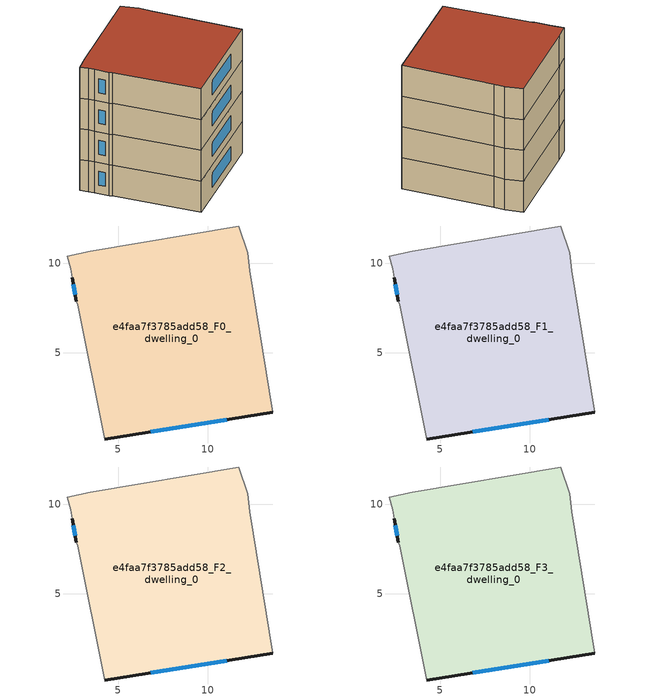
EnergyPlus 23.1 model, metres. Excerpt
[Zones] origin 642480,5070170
e4faa7f3785add58_F0_dwelling_0
 floor ground (EU_floor_Construction): 11.75,12.07 12.25,10.57 12.35,9.57 13.65,1.67 4.24,0.17 2.74,7.67 2.64,7.87 2.44,9.17 2.34,9.67 2.14,10.38 3.44,10.67 z0
 wall outside (EU_wall_Construction): 4.24,0.17 13.65,1.67 / 2.44,9.17 2.64,7.87 z0:3
 wall adiabatic (EU_wall_Construction): 13.65,1.67 12.35,9.57 12.25,10.57 11.75,12.07 3.44,10.67 2.14,10.38 2.34,9.67 2.44,9.17 / 2.64,7.87 2.74,7.67 4.24,0.17 z0:3
 window (EU_Window_Construction): 6.83,0.58 11.06,1.25 / 2.5,8.82 2.59,8.23 z0.83:2.17
e4faa7f3785add58_F1_dwelling_0
 floor to e4faa7f3785add58_F0_dwelling_0 (EU_floor_Construction): 11.75,12.07 12.25,10.57 12.35,9.57 13.65,1.67 4.24,0.17 2.74,7.67 2.64,7.87 2.44,9.17 2.34,9.67 2.14,10.38 3.44,10.67 z3
 wall outside (EU_wall_Construction): 4.24,0.17 13.65,1.67 / 2.44,9.17 2.64,7.87 z3:6
 wall adiabatic (EU_wall_Construction): 13.65,1.67 12.35,9.57 12.25,10.57 11.75,12.07 3.44,10.67 2.14,10.38 2.34,9.67 2.44,9.17 / 2.64,7.87 2.74,7.67 4.24,0.17 z3:6
 window (EU_Window_Construction): 6.83,0.58 11.06,1.25 / 2.5,8.82 2.59,8.23 z3.83:5.17
e4faa7f3785add58_F2_dwelling_0
 floor to e4faa7f3785add58_F1_dwelling_0 (EU_floor_Construction): 11.75,12.07 12.25,10.57 12.35,9.57 13.65,1.67 4.24,0.17 2.74,7.67 2.64,7.87 2.44,9.17 2.34,9.67 2.14,10.38 3.44,10.67 z6
 wall outside (EU_wall_Construction): 4.24,0.17 13.65,1.67 / 2.44,9.17 2.64,7.87 z6:9
 wall adiabatic (EU_wall_Construction): 13.65,1.67 12.35,9.57 12.25,10.57 11.75,12.07 3.44,10.67 2.14,10.38 2.34,9.67 2.44,9.17 / 2.64,7.87 2.74,7.67 4.24,0.17 z6:9
 window (EU_Window_Construction): 6.83,0.58 11.06,1.25 / 2.5,8.82 2.59,8.23 z6.83:8.17
e4faa7f3785add58_F3_dwelling_0
 floor to e4faa7f3785add58_F2_dwelling_0 (EU_floor_Construction): 11.75,12.07 12.25,10.57 12.35,9.57 13.65,1.67 4.24,0.17 2.74,7.67 2.64,7.87 2.44,9.17 2.34,9.67 2.14,10.38 3.44,10.67 z9
 wall outside (EU_wall_Construction): 4.24,0.17 13.65,1.67 / 2.44,9.17 2.64,7.87 z9:12
 wall adiabatic (EU_wall_Construction): 13.65,1.67 12.35,9.57 12.25,10.57 11.75,12.07 3.44,10.67 2.14,10.38 2.34,9.67 2.44,9.17 / 2.64,7.87 2.74,7.67 4.24,0.17 z9:12
 window (EU_Window_Construction): 6.83,0.58 11.06,1.25 / 2.5,8.82 2.59,8.23 z9.83:11.17
 roof outside (EU_roof_Construction): 13.65,1.67 12.35,9.57 12.25,10.57 11.75,12.07 3.44,10.67 2.14,10.38 2.34,9.67 2.44,9.17 2.64,7.87 2.74,7.67 4.24,0.17 z12
[Building]
EU S2 Campaign: North Axis=0; Terrain=City; Solar Distribution=FullExterior
[Site:Location]
Lyon-Bron: Latitude=45.75; Longitude=5; Time Zone=1; Elevation=198
[SizingPeriod:WeatherFileDays]
AnnualSizingPeriod: Begin Month=1; Begin Day of Month=1; End Month=12; End Day of Month=31; Day of Week for Start Day=Monday; Use Weather File Daylight Saving Period=No; Use Weather File Rain and Snow Indicators=No
[MATERIAL]
EU_InternalMass_Material: Roughness=MediumRough; Thickness=0.1; Conductivity=1; Density=1800; Specific Heat=900; Thermal Absorptance=0.9; Solar Absorptance=0.7; Visible Absorptance=0.7
[MATERIAL:NOMASS] Roughness=MediumRough; Thermal Absorptance=0.9; Solar Absorptance=0.7; Visible Absorptance=0.7
Name | Thermal Resistance
EU_wall_NoMass | 0.87146
EU_roof_NoMass | 0.842276
EU_floor_NoMass | 0.496999
[WINDOWMATERIAL:SIMPLEGLAZINGSYSTEM]
EU_Window_SimpleGlazing: UFactor=2.2525; Solar Heat Gain Coefficient=0.76; Visible Transmittance=0.76
[CONSTRUCTION]
EU_wall_Construction: EU_wall_NoMass
EU_roof_Construction: EU_roof_NoMass
EU_floor_Construction: EU_floor_NoMass
EU_InternalMass_Construction: EU_InternalMass_Material
EU_Window_Construction: EU_Window_SimpleGlazing
[ZONE] Type=1; Multiplier=1; Ceiling Height=autocalculate; Floor Area=autocalculate; Part of Total Floor Area=Yes
Name | Volume
e4faa7f3785add58_F0_dwelling_0; e4faa7f3785add58_F1_dwelling_0; e4faa7f3785add58_F2_dwelling_0 | 306.645
e4faa7f3785add58_F3_dwelling_0 | 1226.58
[INTERNALMASS] Construction=EU_InternalMass_Construction; Surface Area=102.215
Name | Zone or ZoneList
e4faa7f3785add58_F0_dwelling_0_EU_InternalMass | e4faa7f3785add58_F0_dwelling_0
e4faa7f3785add58_F1_dwelling_0_EU_InternalMass | e4faa7f3785add58_F1_dwelling_0
e4faa7f3785add58_F2_dwelling_0_EU_InternalMass | e4faa7f3785add58_F2_dwelling_0
e4faa7f3785add58_F3_dwelling_0_EU_InternalMass | e4faa7f3785add58_F3_dwelling_0
[OTHEREQUIPMENT] Fuel Type=Electricity; Design Level Calculation Method=Watts/Area; Power per Zone Floor Area=1; Fraction Latent=0; Fraction Radiant=0; Fraction Lost=0; Carbon Dioxide Generation Rate=0; EndUse Subcategory=EU_Step8_InternalGains
Name | Zone or ZoneList or Space or SpaceList | Schedule
EU_Step8_InternalGain_e4faa7f3785add58_F0_dwelling_0_f000 | e4faa7f3785add58_F0_dwelling_0 | EU_Step8_GainSchedule_e4faa7f3785add58_F0_dwelling_0_f000
EU_Step8_InternalGain_e4faa7f3785add58_F1_dwelling_0_f000 | e4faa7f3785add58_F1_dwelling_0 | EU_Step8_GainSchedule_e4faa7f3785add58_F1_dwelling_0_f000
EU_Step8_InternalGain_e4faa7f3785add58_F2_dwelling_0_f000 | e4faa7f3785add58_F2_dwelling_0 | EU_Step8_GainSchedule_e4faa7f3785add58_F2_dwelling_0_f000
EU_Step8_InternalGain_e4faa7f3785add58_F3_dwelling_0_f000 | e4faa7f3785add58_F3_dwelling_0 | EU_Step8_GainSchedule_e4faa7f3785add58_F3_dwelling_0_f000
[ZONEVENTILATION:DESIGNFLOWRATE] Schedule=EU_AlwaysOn; Design Flow Rate Calculation Method=AirChanges/Hour; Air Changes per Hour=0.425; Ventilation Type=Natural; Fan Pressure Rise=0; Fan Total Efficiency=1; Constant Term Coefficient=1; Temperature Term Coefficient=0; Velocity Term Coefficient=0; Velocity Squared Term Coefficient=0; Minimum Indoor Temperature=-100; Maximum Indoor Temperature=100; Delta Temperature=-100; Minimum Outdoor Temperature=-100; Maximum Outdoor Temperature=100; Maximum Wind Speed=40
Name | Zone or ZoneList or Space or SpaceList
EU_ConstantAir_e4faa7f3785add58_F0_dwelling_0 | e4faa7f3785add58_F0_dwelling_0
EU_ConstantAir_e4faa7f3785add58_F1_dwelling_0 | e4faa7f3785add58_F1_dwelling_0
EU_ConstantAir_e4faa7f3785add58_F2_dwelling_0 | e4faa7f3785add58_F2_dwelling_0
EU_ConstantAir_e4faa7f3785add58_F3_dwelling_0 | e4faa7f3785add58_F3_dwelling_0
[HVACTEMPLATE:THERMOSTAT] Constant Heating Setpoint=20; Constant Cooling Setpoint=50
EU_HeatOnly_e4faa7f3785add58_F0_dwelling_0; EU_HeatOnly_e4faa7f3785add58_F1_dwelling_0; EU_HeatOnly_e4faa7f3785add58_F2_dwelling_0; EU_HeatOnly_e4faa7f3785add58_F3_dwelling_0
[HVACTEMPLATE:ZONE:IDEALLOADSAIRSYSTEM] System Availability Schedule=EU_AlwaysOn; Maximum Heating Supply Air Temperature=50; Minimum Cooling Supply Air Temperature=13; Maximum Heating Supply Air Humidity Ratio=0.0156; Minimum Cooling Supply Air Humidity Ratio=0.0077; Heating Limit=NoLimit; Cooling Limit=NoLimit; Heating Availability Schedule=EU_AlwaysOn; Cooling Availability Schedule=EU_CoolingOff; Dehumidification Control Type=ConstantSensibleHeatRatio; Cooling Sensible Heat Ratio=0.7; Dehumidification Setpoint=60; Humidification Control Type=None; Humidification Setpoint=30; Outdoor Air Method=None; Outdoor Air Flow Rate per Person=0.00944; Outdoor Air Flow Rate per Zone Floor Area=0; Outdoor Air Flow Rate per Zone=0; Demand Controlled Ventilation Type=None; Outdoor Air Economizer Type=NoEconomizer; Heat Recovery Type=None; Sensible Heat Recovery Effectiveness=0.7; Latent Heat Recovery Effectiveness=0.65
Name | Template Thermostat
e4faa7f3785add58_F0_dwelling_0 | EU_HeatOnly_e4faa7f3785add58_F0_dwelling_0
e4faa7f3785add58_F1_dwelling_0 | EU_HeatOnly_e4faa7f3785add58_F1_dwelling_0
e4faa7f3785add58_F2_dwelling_0 | EU_HeatOnly_e4faa7f3785add58_F2_dwelling_0
e4faa7f3785add58_F3_dwelling_0 | EU_HeatOnly_e4faa7f3785add58_F3_dwelling_0
[SIZING:ZONE] Zone Cooling Design Supply Air Temperature Input Method=SupplyAirTemperature; Zone Cooling Design Supply Air Temperature=13; Zone Heating Design Supply Air Temperature Input Method=SupplyAirTemperature; Zone Heating Design Supply Air Temperature=50; Zone Cooling Design Supply Air Humidity Ratio=0.008; Zone Heating Design Supply Air Humidity Ratio=0.008; Cooling Design Air Flow Method=DesignDay; Cooling Design Air Flow Rate=0; Cooling Minimum Air Flow per Zone Floor Area=0.000762; Cooling Minimum Air Flow=0; Cooling Minimum Air Flow Fraction=0.2; Heating Design Air Flow Method=DesignDay; Heating Design Air Flow Rate=0; Heating Maximum Air Flow per Zone Floor Area=0.002032; Heating Maximum Air Flow=0.141576; Heating Maximum Air Flow Fraction=0.3; Account for Dedicated Outdoor Air System=No; Dedicated Outdoor Air System Control Strategy=NeutralSupplyAir; Dedicated Outdoor Air Low Setpoint Temperature for Design=autosize; Dedicated Outdoor Air High Setpoint Temperature for Design=autosize; Zone Load Sizing Method=Sensible Load Only No Latent Load; Zone Latent Cooling Design Supply Air Humidity Ratio Input Method=HumidityRatioDifference; Zone Cooling Design Supply Air Humidity Ratio Difference=0.005; Zone Latent Heating Design Supply Air Humidity Ratio Input Method=HumidityRatioDifference; Zone Humidification Design Supply Air Humidity Ratio Difference=0.005
e4faa7f3785add58_F0_dwelling_0; e4faa7f3785add58_F1_dwelling_0; e4faa7f3785add58_F2_dwelling_0; e4faa7f3785add58_F3_dwelling_0
[SCHEDULE:CONSTANT]
Name | Hourly Value
EU_AlwaysOn | 1
EU_CoolingOff | 0
[SCHEDULE:FILE] Column Number=1; Rows to Skip at Top=0; Number of Hours of Data=8760; Column Separator=Comma; Interpolate to Timestep=No; Minutes per Item=60; Adjust Schedule for Daylight Savings=Yes
Name | File
EU_Step8_GainSchedule_e4faa7f3785add58_F0_dwelling_0_f000 | ../../schedules/e4faa7f3785add58/e4faa7f3785add58_F0_dwelling_0_f000_gain.csv
EU_Step8_GainSchedule_e4faa7f3785add58_F1_dwelling_0_f000 | ../../schedules/e4faa7f3785add58/e4faa7f3785add58_F1_dwelling_0_f000_gain.csv
EU_Step8_GainSchedule_e4faa7f3785add58_F2_dwelling_0_f000 | ../../schedules/e4faa7f3785add58/e4faa7f3785add58_F2_dwelling_0_f000_gain.csv
EU_Step8_GainSchedule_e4faa7f3785add58_F3_dwelling_0_f000 | ../../schedules/e4faa7f3785add58/e4faa7f3785add58_F3_dwelling_0_f000_gain.csv
